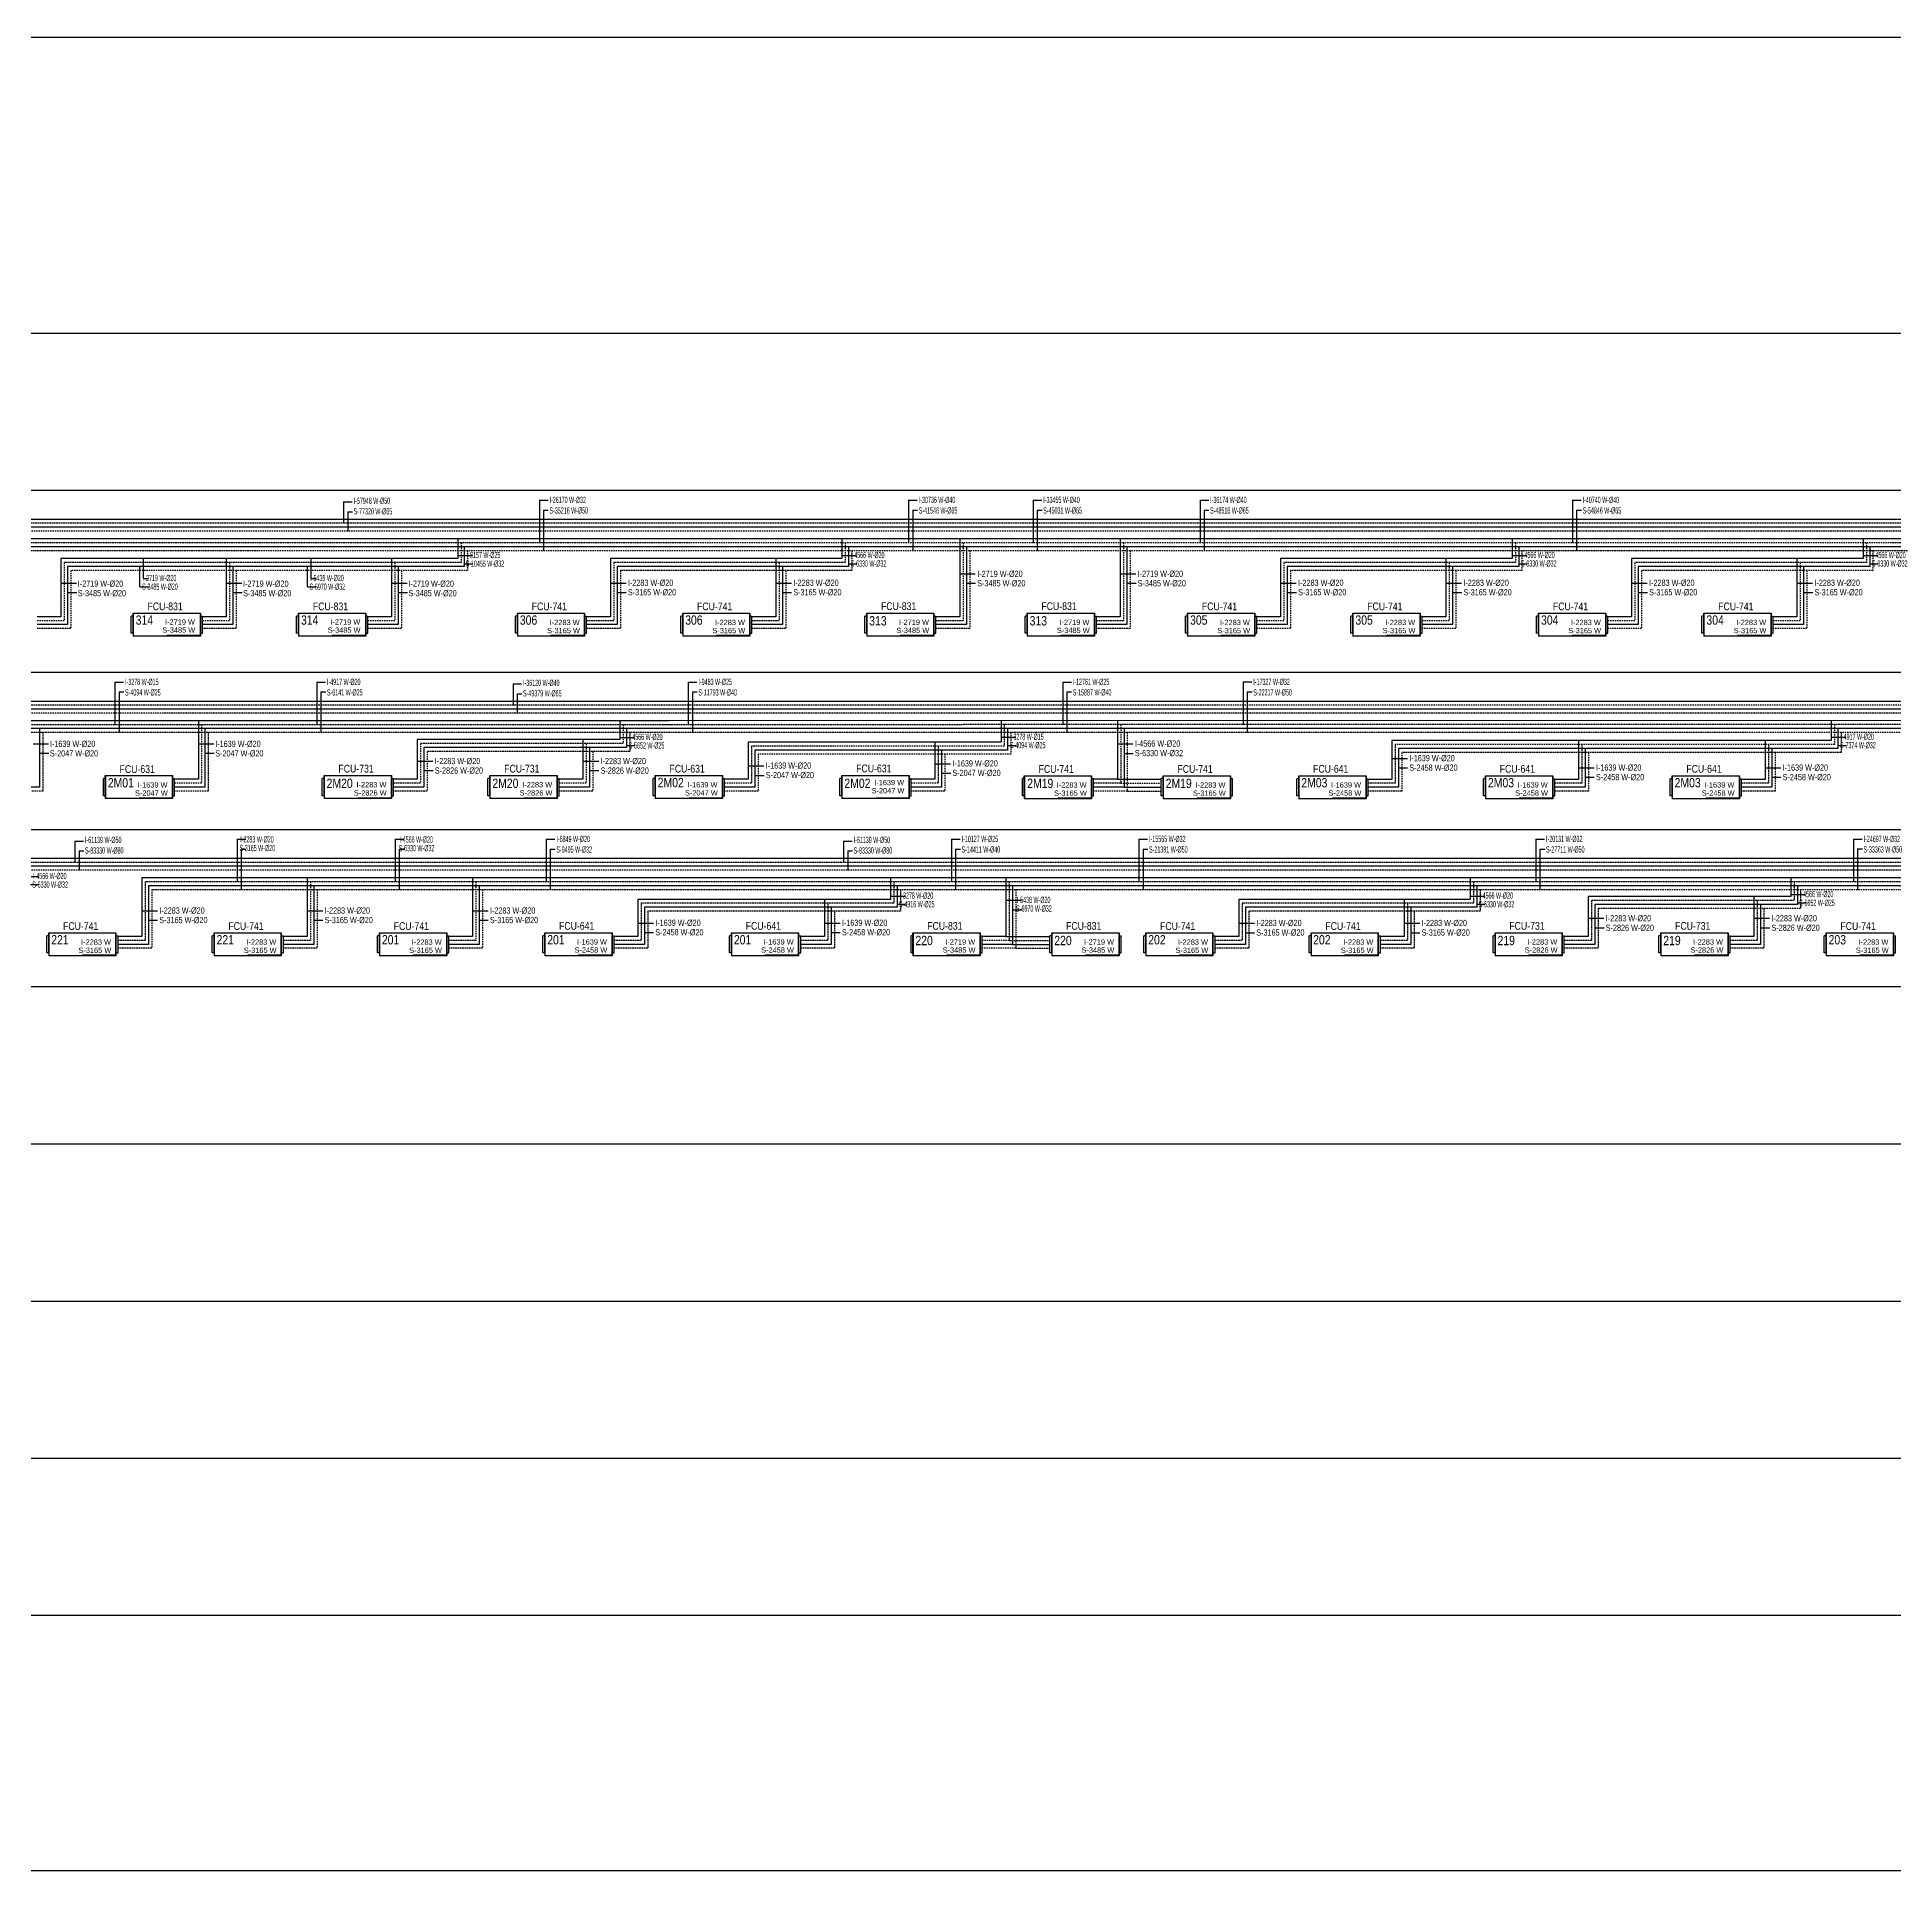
# Model space of a CAD drawing. Header units: centimetres. Extents: x 222914 to 271949, y -38857 to -18857.
# Drawn here: x 246146 to 252118, y -30556 to -24663 of the extents above; entities that cross this region are included whole.
import ezdxf
from ezdxf.enums import TextEntityAlignment as Align

# ---------------------------------------------------------------- set-up
doc = ezdxf.new("R2010")
doc.units = ezdxf.units.CM
doc.header["$LTSCALE"] = 0.2
doc.linetypes.add('DASHED', pattern=[75, 50, -25])
doc.layers.get('0').update_dxf_attribs({"color": 252})
for name, color, linetype, lineweight in [('1-BASLIK', 53, 'Continuous', 25), ('T-ISITMA', 1, 'Continuous', 30), ('T-MAHAL', 120, 'Continuous', 15), ('T-SOGUTMA', 4, 'Continuous', 30), ('T-STEXT', 181, 'Continuous', 15)]:
    doc.layers.add(name, color=color, linetype=linetype, lineweight=lineweight)
for name, color, linetype in [('T-FC', 150, 'Continuous'), ('T-FC-NUMARA', 62, 'Continuous'), ('T-GIDIS-ITEXT-TOPLAMA', 61, 'Continuous'), ('T-ISITMA-TOPLAMA', 61, 'Continuous'), ('T-ITEXT', 32, 'Continuous'), ('T-SOGUTMA-TOPLAMA', 120, 'Continuous'), ('T-TEXT', 85, 'Continuous')]:
    doc.layers.add(name, color=color, linetype=linetype)
doc.styles.add('ARIAL', font='arial.ttf')
doc.styles.add('GKM', font='ARIALN.TTF', dxfattribs={"width": 0.6, "height": 20})
doc.styles.add('LUCIDASANS', font='arial.ttf', dxfattribs={"width": 0.8})

# ---------------------------------------------------------------- blocks, each defined once
blk = doc.blocks.new('FANCOIL-DWD')
at = {"linetype": 'DASHED'}
blk.add_line((-114.3, -71.5), (-114.3, -16.4), dxfattribs=at)
for p, q in [((-108.1, -16.4), (-114.3, -16.4)), ((-114.3, -69.1), (-114.3, -18.8)), ((-108.1, -71.5), (-108.1, -7)), ((-108.1, -7), (108.1, -7)), ((-106.8, -80.9), (-106.8, -7)), ((108.1, -7), (108.1, -80.9)), ((108.1, -14.1), (108.1, -7.7)), ((108.1, -16.4), (114.6, -16.4)), ((108.1, -71), (108.1, -16.9)), ((114.6, -71.5), (114.6, -16.4)), ((-108.1, -71.5), (-114.3, -71.5)), ((-108.1, -71.5), (-108.1, -80.9)), ((108.1, -80.9), (-108.1, -80.9)), ((0.9, -80.9), (0.9, -78.2)), ((0.9, -78.2), (108.1, -78.2)), ((108.1, -78), (108.1, -71.5)), ((108.1, -71.5), (114.6, -71.5))]:
    blk.add_line(p, q)

msp = doc.modelspace()

# ---------------------------------------------------------------- linework, layer by layer
at = {"layer": '1-BASLIK'}
msp.add_lwpolyline([(224519.3, -24662.5), (264878.8, -24662.5), (264878.8, -30556.2), (224519.3, -30556.2)], close=True, dxfattribs=at)
at = {"layer": 'T-GIDIS-ITEXT-TOPLAMA'}
for p, q in [((247498, -26328.6), (247545.5, -26328.6)), ((248733, -26328.6), (248780.5, -26328.6)), ((250887.4, -26328.6), (250934.9, -26328.6)), ((252015.7, -26328.6), (252063.2, -26328.6)), ((246488.5, -26402.6), (246488.5, -26338.1)), ((247026.6, -26402.6), (247026.6, -26338.1)), ((246488.5, -26402.6), (246504.1, -26402.6)), ((247026.6, -26402.6), (247042.2, -26402.6)), ((248019.3, -26913.4), (248066.7, -26913.4)), ((249244.6, -26912.5), (249292.1, -26912.5)), ((251913.5, -26912.5), (251960.9, -26912.5)), ((246103.6, -27360.3), (246151.1, -27360.3)), ((248889.5, -27423.3), (248936.9, -27423.3)), ((249260.6, -27436.8), (249310.6, -27436.8)), ((250752.9, -27423.3), (250800.3, -27423.3)), ((251783.3, -27418.4), (251830.7, -27418.4))]:
    msp.add_line(p, q, dxfattribs=at)
at = {"layer": 'T-ISITMA', "lineweight": -3, "ltscale": 0.5}
for p, q in [((255575.3, -26212.3), (226154, -26212.3)), ((255374.2, -26274.8), (240493.9, -26274.8)), ((247498, -26274.8), (247498, -26338.1)), ((248733, -26274.8), (248733, -26338.1)), ((249112, -26274.8), (249112, -26525.2)), ((249627.7, -26274.8), (249627.7, -26525.2)), ((250887.4, -26274.8), (250887.4, -26338.1)), ((252015.7, -26274.8), (252015.7, -26338.1)), ((247498, -26338.1), (246222.6, -26338.1)), ((246222.6, -26338.1), (246222.6, -26525.2)), ((246754.1, -26338.1), (246754.1, -26525.2)), ((247285.6, -26338.1), (247285.6, -26525.2)), ((248733, -26338.1), (247989.1, -26338.1)), ((247989.1, -26338.1), (247989.1, -26525.2)), ((248520.6, -26338.1), (248520.6, -26525.2)), ((250887.4, -26338.1), (250143.5, -26338.1)), ((250143.5, -26338.1), (250143.5, -26525.2)), ((250675, -26338.1), (250675, -26525.2)), ((252015.7, -26338.1), (251271.8, -26338.1)), ((251271.8, -26338.1), (251271.8, -26525.2)), ((251803.3, -26338.1), (251803.3, -26525.2)), ((246222.6, -26525.2), (246146.2, -26525.2)), ((246754.1, -26525.2), (246677.7, -26525.2)), ((247285.6, -26525.2), (247209.2, -26525.2)), ((247989.1, -26525.2), (247912.6, -26525.2)), ((248520.6, -26525.2), (248444.1, -26525.2)), ((249112, -26525.2), (249035.5, -26525.2)), ((249627.7, -26525.2), (249551.3, -26525.2)), ((250143.5, -26525.2), (250067, -26525.2)), ((250675, -26525.2), (250598.5, -26525.2)), ((251271.8, -26525.2), (251195.3, -26525.2)), ((251803.3, -26525.2), (251726.8, -26525.2)), ((255535.6, -26797.4), (233697.5, -26797.4)), ((248177.8, -26859.6), (245601.4, -26859.6)), ((246664.4, -26859.6), (246664.4, -27047.5)), ((248019.3, -26859.6), (248019.3, -26919.7)), ((255380.1, -26859.1), (248177.8, -26859.6)), ((249244.6, -26859.6), (249244.6, -26928.5)), ((249618.7, -26859.9), (249618.7, -27047.8)), ((251913.5, -26859.9), (251913.5, -26923.1)), ((247367.9, -26919.7), (247367.9, -27047.5)), ((248019.3, -26919.7), (247367.9, -26919.7)), ((247900.7, -26919.7), (247900.7, -27047.5)), ((249244.6, -26928.5), (248432.2, -26928.5)), ((248432.2, -26928.5), (248432.2, -27047.5)), ((249032.2, -26928.5), (249032.2, -27047.5)), ((251913.5, -26923.1), (250501, -26923.1)), ((250501, -26923.1), (250501, -27048.1)), ((251101, -26923.1), (251101, -27048.1)), ((251701, -26923.1), (251701, -27048.1)), ((246664.4, -27047.5), (246588, -27047.5)), ((247367.9, -27047.5), (247291.5, -27047.5)), ((247900.7, -27047.5), (247824.2, -27047.5)), ((248432.2, -27047.5), (248355.7, -27047.5)), ((249032.2, -27047.5), (248955.7, -27047.5)), ((249618.7, -27047.8), (249542.3, -27047.8)), ((249618.7, -27047.8), (249758.9, -27047.8)), ((250501, -27048.1), (250424.6, -27048.1)), ((251101, -27048.1), (251024.6, -27048.1)), ((251701, -27048.1), (251624.6, -27048.1)), ((255575.3, -27302.4), (228973.5, -27302.4)), ((255333.9, -27364.1), (246482.6, -27364.6)), ((246482.6, -27364.6), (246482.6, -27552.8)), ((247014.1, -27364.3), (247014.1, -27552.8)), ((247545.6, -27364.3), (247545.6, -27552.8)), ((248889.5, -27364.4), (248889.5, -27433.7)), ((249260.6, -27364.5), (249260.6, -27552.8)), ((250752.9, -27364.9), (250752.9, -27433.8)), ((251783.3, -27364.9), (251783.3, -27425)), ((248077.1, -27433.7), (248077.1, -27552.8)), ((248889.5, -27433.7), (248077.1, -27433.7)), ((248677.1, -27433.7), (248677.1, -27552.8)), ((250752.9, -27433.8), (250009, -27433.8)), ((250009, -27433.8), (250009, -27552.8)), ((250540.5, -27433.8), (250540.5, -27552.8)), ((251131.9, -27425), (251131.9, -27552.8)), ((251783.3, -27425), (251131.9, -27425)), ((251664.7, -27425), (251664.7, -27552.8)), ((246482.6, -27552.8), (246406.1, -27552.8)), ((247014.1, -27552.8), (246937.6, -27552.8)), ((247545.6, -27552.8), (247469.1, -27552.8)), ((248077.1, -27552.8), (248000.6, -27552.8)), ((248677.1, -27552.8), (248600.6, -27552.8)), ((249260.6, -27552.8), (249184.2, -27552.8)), ((249260.6, -27552.8), (249400.8, -27552.8)), ((250009, -27552.8), (249932.5, -27552.8)), ((250540.5, -27552.8), (250464, -27552.8)), ((251131.9, -27552.8), (251055.4, -27552.8)), ((251664.7, -27552.8), (251588.2, -27552.8))]:
    msp.add_line(p, q, dxfattribs=at)
at = {"layer": 'T-ISITMA', "linetype": 'DASHED', "lineweight": -3, "ltscale": 0.5}
for p, q in [((255587.8, -26224.8), (226164.6, -26224.8)), ((255384.8, -26287.6), (240504.5, -26287.6)), ((247508.7, -26287.6), (247508.7, -26350.8)), ((248743.6, -26287.6), (248743.6, -26350.8)), ((249122.6, -26287.6), (249122.6, -26538)), ((249638.4, -26287.6), (249638.4, -26538)), ((250898, -26287.6), (250898, -26350.8)), ((252026.3, -26287.6), (252026.3, -26350.8)), ((247508.7, -26350.8), (246233.3, -26350.8)), ((246233.3, -26350.8), (246233.3, -26538)), ((246764.7, -26350.8), (246764.7, -26538)), ((247296.2, -26350.8), (247296.2, -26538)), ((248743.6, -26350.8), (247999.7, -26350.8)), ((247999.7, -26350.8), (247999.7, -26538)), ((248531.2, -26350.8), (248531.2, -26538)), ((250898, -26350.8), (250154.1, -26350.8)), ((250154.1, -26350.8), (250154.1, -26538)), ((250685.6, -26350.8), (250685.6, -26538)), ((252026.3, -26350.8), (251282.4, -26350.8)), ((251282.4, -26350.8), (251282.4, -26538)), ((251813.9, -26350.8), (251813.9, -26538)), ((246233.3, -26538), (246146.2, -26538)), ((246764.7, -26538), (246677.7, -26538)), ((247296.2, -26538), (247209.2, -26538)), ((247999.7, -26538), (247912.6, -26538)), ((248531.2, -26538), (248444.1, -26538)), ((249122.6, -26538), (249035.5, -26538)), ((249638.4, -26538), (249551.3, -26538)), ((250154.1, -26538), (250067, -26538)), ((250685.6, -26538), (250598.5, -26538)), ((251282.4, -26538), (251195.3, -26538)), ((251813.9, -26538), (251726.8, -26538)), ((255537.1, -26809.9), (233708.2, -26809.9)), ((248188.4, -26872.3), (245612.1, -26872.3)), ((246675, -26872.3), (246675, -27060.3)), ((248029.9, -26872.3), (248029.9, -26932.5)), ((255390.7, -26871.9), (248155.2, -26872.3)), ((249255.2, -26872.1), (249255.2, -26941.2)), ((249629.3, -26872.6), (249629.3, -27060.5)), ((251924.1, -26872.4), (251924.1, -26935.9)), ((247378.5, -26932.5), (247378.5, -27060.3)), ((248029.9, -26932.5), (247378.5, -26932.5)), ((247911.3, -26932.5), (247911.3, -27060.3)), ((249255.2, -26941.2), (248442.8, -26941.2)), ((248442.8, -26941.2), (248442.8, -27060.3)), ((249042.8, -26941.2), (249042.8, -27060.3)), ((251924.1, -26935.9), (250511.7, -26935.9)), ((250511.7, -26935.9), (250511.7, -27060.8)), ((251111.7, -26935.9), (251111.7, -27060.8)), ((251711.7, -26935.9), (251711.7, -27060.8)), ((246675, -27060.3), (246588, -27060.3)), ((247378.5, -27060.3), (247291.5, -27060.3)), ((247911.3, -27060.3), (247824.2, -27060.3)), ((248442.8, -27060.3), (248355.7, -27060.3)), ((249042.8, -27060.3), (248955.7, -27060.3)), ((249629.3, -27060.5), (249542.3, -27060.5)), ((249629.3, -27060.5), (249758.9, -27060.5)), ((250511.7, -27060.8), (250424.6, -27060.8)), ((251111.7, -27060.8), (251024.6, -27060.8)), ((251711.7, -27060.8), (251624.6, -27060.8)), ((255587.8, -27314.9), (228984.1, -27314.9)), ((255344.6, -27376.9), (246493.2, -27377.4)), ((246493.2, -27377.4), (246493.2, -27565.5)), ((247024.7, -27377.1), (247024.7, -27565.5)), ((247556.2, -27377.1), (247556.2, -27565.5)), ((248900.1, -27377.4), (248900.1, -27446.5)), ((249271.3, -27377.3), (249271.3, -27565.6)), ((250763.5, -27377.4), (250763.5, -27446.5)), ((251793.9, -27377.6), (251793.9, -27437.7)), ((248900.1, -27446.5), (248087.7, -27446.5)), ((248087.7, -27446.5), (248087.7, -27565.5)), ((248687.7, -27446.5), (248687.7, -27565.5)), ((250763.5, -27446.5), (250019.6, -27446.5)), ((250019.6, -27446.5), (250019.6, -27565.6)), ((250551.1, -27446.5), (250551.1, -27565.6)), ((251142.5, -27437.7), (251142.5, -27565.5)), ((251793.9, -27437.7), (251142.5, -27437.7)), ((251675.3, -27437.7), (251675.3, -27565.5)), ((246493.2, -27565.5), (246406.1, -27565.5)), ((247024.7, -27565.5), (246937.6, -27565.5)), ((247556.2, -27565.5), (247469.1, -27565.5)), ((248087.7, -27565.5), (248000.6, -27565.5)), ((248687.7, -27565.5), (248600.6, -27565.5)), ((249271.3, -27565.6), (249184.2, -27565.6)), ((249271.3, -27565.6), (249400.8, -27565.6)), ((250019.6, -27565.6), (249932.5, -27565.6)), ((250551.1, -27565.6), (250464, -27565.6)), ((251142.5, -27565.5), (251055.4, -27565.5)), ((251675.3, -27565.5), (251588.2, -27565.5))]:
    msp.add_line(p, q, dxfattribs=at)
at = {"layer": 'T-ISITMA-TOPLAMA'}
for p, q in [((247760.8, -26150.5), (247760.8, -26287.6)), ((247760.8, -26150.5), (247788.6, -26150.5)), ((248947.7, -26150.5), (248947.7, -26287.6)), ((248947.7, -26150.5), (248975.4, -26150.5)), ((249348, -26150.5), (249348, -26287.6)), ((249348, -26150.5), (249375.7, -26150.5)), ((249884.4, -26150.5), (249884.4, -26287.6)), ((249884.4, -26150.5), (249912.1, -26150.5)), ((251081.6, -26150.5), (251081.6, -26287.6)), ((251081.6, -26150.5), (251109.4, -26150.5)), ((247131.4, -26156.1), (247131.4, -26224.8)), ((247131.4, -26156.1), (247159.2, -26156.1)), ((246396.3, -26735.3), (246396.3, -26872.3)), ((246396.3, -26735.3), (246424, -26735.3)), ((247045.4, -26735.3), (247045.4, -26872.3)), ((247045.4, -26735.3), (247073.1, -26735.3)), ((247675.9, -26741.2), (247675.9, -26809.9)), ((247675.9, -26741.2), (247703.6, -26741.2)), ((248239.4, -26735.3), (248239.4, -26872.3)), ((248239.4, -26735.3), (248267.1, -26735.3)), ((249443, -26735.2), (249443, -26872.3)), ((249443, -26735.2), (249470.8, -26735.2)), ((250023.2, -26735.1), (250023.2, -26872.2)), ((250023.2, -26735.1), (250051, -26735.1)), ((246267.7, -27246.2), (246267.7, -27314.9)), ((246267.7, -27246.2), (246295.4, -27246.2)), ((246788.8, -27240.3), (246788.8, -27377.4)), ((246788.8, -27240.3), (246816.6, -27240.3)), ((247297.4, -27240.2), (247297.4, -27377.3)), ((247297.4, -27240.2), (247325.1, -27240.2)), ((247782.7, -27240.2), (247782.7, -27377.3)), ((247782.7, -27240.2), (247810.5, -27240.2)), ((248738.7, -27246.2), (248738.7, -27314.9)), ((248738.7, -27246.2), (248766.5, -27246.2)), ((249085.5, -27240.1), (249085.5, -27377.2)), ((249085.5, -27240.1), (249113.2, -27240.1)), ((249688.1, -27240.1), (249688.1, -27377.2)), ((249688.1, -27240.1), (249715.8, -27240.1)), ((250964, -27240), (250964, -27377.1)), ((250964, -27240), (250991.8, -27240)), ((251984.9, -27240), (251984.9, -27377.1)), ((251984.9, -27240), (252012.6, -27240))]:
    msp.add_line(p, q, dxfattribs=at)
at = {"layer": 'T-ISITMA-TOPLAMA', "color": 62}
for p, q in [((249112, -26387.3), (249162, -26387.3)), ((249627.7, -26387.3), (249677.8, -26387.3)), ((246222.6, -26417), (246272.6, -26417)), ((246243.9, -26447.5), (246273.5, -26447.5)), ((246754.1, -26417), (246804.1, -26417)), ((246775.4, -26447.5), (246804.9, -26447.5)), ((247285.6, -26417), (247335.6, -26417)), ((247306.9, -26447.5), (247336.4, -26447.5)), ((249133.2, -26417.8), (249162.8, -26417.8)), ((249649, -26417.8), (249678.6, -26417.8))]:
    msp.add_line(p, q, dxfattribs=at)
at = {"layer": 'T-ISITMA-TOPLAMA', "color": 163}
for p, q in [((247989.1, -26417), (248039.1, -26417)), ((248520.6, -26417), (248570.6, -26417)), ((250143.5, -26417), (250193.5, -26417)), ((250675, -26417), (250725, -26417)), ((251271.8, -26417), (251321.8, -26417)), ((251803.3, -26417), (251853.3, -26417)), ((249618.7, -26933.8), (249668.7, -26933.8)), ((249640, -26964.4), (249669.5, -26964.4)), ((246482.6, -27470.5), (246532.6, -27470.5)), ((247014.1, -27470.5), (247064.1, -27470.5)), ((247545.6, -27470.5), (247595.6, -27470.5)), ((250009, -27510.5), (250059, -27510.5)), ((250540.5, -27510.5), (250590.5, -27510.5))]:
    msp.add_line(p, q, dxfattribs=at)
at = {"layer": 'T-ISITMA-TOPLAMA', "color": 30}
for p, q in [((247368.5, -26989.3), (247418.5, -26989.3)), ((247901.2, -26989.3), (247951.3, -26989.3)), ((247389.7, -27019.8), (247419.3, -27019.8)), ((247922.5, -27019.8), (247952.1, -27019.8)), ((251132.4, -27494.5), (251182.4, -27494.5)), ((251153.7, -27525.1), (251183.3, -27525.1)), ((251665.2, -27494.5), (251715.2, -27494.5)), ((251686.5, -27525.1), (251716.1, -27525.1))]:
    msp.add_line(p, q, dxfattribs=at)
at = {"layer": 'T-ISITMA-TOPLAMA', "color": 1}
for p, q in [((250501, -26980.6), (250551, -26980.6)), ((250522.3, -27010.6), (250551, -27010.6)), ((251101, -27011.1), (251151, -27011.1)), ((251122.3, -27041.1), (251151, -27041.1)), ((251701, -27011.1), (251751, -27011.1)), ((251722.3, -27041.1), (251751, -27041.1)), ((248077.1, -27509.8), (248127.1, -27509.8)), ((248677.1, -27509.8), (248727.1, -27509.8))]:
    msp.add_line(p, q, dxfattribs=at)
at = {"layer": 'T-ISITMA-TOPLAMA', "color": 2}
for p, q in [((248432.2, -27004.6), (248482.2, -27004.6)), ((249032.2, -26997.6), (249082.2, -26997.6))]:
    msp.add_line(p, q, dxfattribs=at)
at = {"layer": 'T-SOGUTMA', "lineweight": -3, "ltscale": 0.5}
for p, q in [((255600.3, -26237.3), (226175.2, -26237.3)), ((255395.5, -26300.3), (240515.1, -26300.3)), ((247519.3, -26300.3), (247519.3, -26363.6)), ((248754.3, -26300.3), (248754.3, -26363.6)), ((249133.2, -26300.3), (249133.2, -26550.7)), ((249649, -26300.3), (249649, -26550.7)), ((250908.7, -26300.3), (250908.7, -26363.6)), ((252037, -26300.3), (252037, -26363.6)), ((247519.3, -26363.6), (246243.9, -26363.6)), ((246243.9, -26363.6), (246243.9, -26550.7)), ((246775.4, -26363.6), (246775.4, -26550.7)), ((247306.9, -26363.6), (247306.9, -26550.7)), ((248754.3, -26363.6), (248010.3, -26363.6)), ((248010.3, -26363.6), (248010.3, -26550.7)), ((248541.8, -26363.6), (248541.8, -26550.7)), ((250908.7, -26363.6), (250164.7, -26363.6)), ((250164.7, -26363.6), (250164.7, -26550.7)), ((250696.2, -26363.6), (250696.2, -26550.7)), ((252037, -26363.6), (251293, -26363.6)), ((251293, -26363.6), (251293, -26550.7)), ((251824.5, -26363.6), (251824.5, -26550.7)), ((246243.9, -26550.7), (246146.2, -26550.7)), ((246775.4, -26550.7), (246677.7, -26550.7)), ((247306.9, -26550.7), (247209.2, -26550.7)), ((248010.3, -26550.7), (247912.6, -26550.7)), ((248541.8, -26550.7), (248444.1, -26550.7)), ((249133.2, -26550.7), (249035.5, -26550.7)), ((249649, -26550.7), (249551.3, -26550.7)), ((250164.7, -26550.7), (250067, -26550.7)), ((250696.2, -26550.7), (250598.5, -26550.7)), ((251293, -26550.7), (251195.3, -26550.7)), ((251824.5, -26550.7), (251726.8, -26550.7)), ((255546, -26822.4), (233718.8, -26822.4)), ((248199, -26885.1), (245622.7, -26885.1)), ((246154.2, -26885.1), (246154.2, -27073)), ((246685.7, -26885.1), (246685.7, -27073)), ((248040.5, -26885.1), (248040.5, -26945.2)), ((255401.3, -26884.6), (248165.8, -26885.1)), ((249265.9, -26884.6), (249265.9, -26954)), ((249640, -26885.4), (249640, -27073.3)), ((251934.7, -26884.9), (251934.7, -26948.6)), ((247389.2, -26945.2), (247389.2, -27073)), ((248040.5, -26945.2), (247389.2, -26945.2)), ((247921.9, -26945.2), (247921.9, -27073)), ((249265.9, -26954), (248453.4, -26954)), ((248453.4, -26954), (248453.4, -27073)), ((249053.4, -26954), (249053.4, -27073)), ((251934.7, -26948.6), (250522.3, -26948.6)), ((250522.3, -26948.6), (250522.3, -27073.6)), ((251122.3, -26948.6), (251122.3, -27073.6)), ((251722.3, -26948.6), (251722.3, -27073.6)), ((246154.2, -27073), (246056.5, -27073)), ((246685.7, -27073), (246588, -27073)), ((247389.2, -27073), (247291.5, -27073)), ((247921.9, -27073), (247824.2, -27073)), ((248453.4, -27073), (248355.7, -27073)), ((249053.4, -27073), (248955.7, -27073)), ((249640, -27073.3), (249542.3, -27073.3)), ((249640, -27073.3), (249758.9, -27073.3)), ((250522.3, -27073.6), (250424.6, -27073.6)), ((251122.3, -27073.6), (251024.6, -27073.6)), ((251722.3, -27073.6), (251624.6, -27073.6)), ((255600.3, -27327.4), (228994.7, -27327.4)), ((255355.2, -27389.6), (246503.8, -27390.1)), ((246503.8, -27390.1), (246503.8, -27578.3)), ((247035.3, -27389.8), (247035.3, -27578.3)), ((247566.8, -27389.8), (247566.8, -27578.3)), ((248910.7, -27389.9), (248910.7, -27459.2)), ((249281.9, -27390), (249281.9, -27578.3)), ((250774.1, -27389.9), (250774.1, -27459.3)), ((251804.5, -27390.4), (251804.5, -27450.5)), ((248910.7, -27459.2), (248098.3, -27459.2)), ((248098.3, -27459.2), (248098.3, -27578.3)), ((248698.3, -27459.2), (248698.3, -27578.3)), ((250774.1, -27459.3), (250030.2, -27459.3)), ((250030.2, -27459.3), (250030.2, -27578.3)), ((250561.7, -27459.3), (250561.7, -27578.3)), ((251153.1, -27450.5), (251153.1, -27578.3)), ((251804.5, -27450.5), (251153.1, -27450.5)), ((251685.9, -27450.5), (251685.9, -27578.3)), ((246503.8, -27578.3), (246406.1, -27578.3)), ((247035.3, -27578.3), (246937.6, -27578.3)), ((247566.8, -27578.3), (247469.1, -27578.3)), ((248098.3, -27578.3), (248000.6, -27578.3)), ((248698.3, -27578.3), (248600.6, -27578.3)), ((249281.9, -27578.3), (249184.2, -27578.3)), ((249281.9, -27578.3), (249400.8, -27578.3)), ((250030.2, -27578.3), (249932.5, -27578.3)), ((250561.7, -27578.3), (250464, -27578.3)), ((251153.1, -27578.3), (251055.4, -27578.3)), ((251685.9, -27578.3), (251588.2, -27578.3))]:
    msp.add_line(p, q, dxfattribs=at)
at = {"layer": 'T-SOGUTMA', "linetype": 'DASHED', "lineweight": -3, "ltscale": 0.5}
for p, q in [((255612.8, -26249.8), (226185.9, -26249.8)), ((255406.1, -26313.1), (240525.8, -26313.1)), ((247529.9, -26313.1), (247529.9, -26376.3)), ((248764.9, -26313.1), (248764.9, -26376.3)), ((249143.9, -26313.1), (249143.9, -26563.5)), ((249659.6, -26313.1), (249659.6, -26563.5)), ((250919.3, -26313.1), (250919.3, -26376.3)), ((252047.6, -26313.1), (252047.6, -26376.3)), ((247529.9, -26376.3), (246254.5, -26376.3)), ((246254.5, -26376.3), (246254.5, -26563.5)), ((246786, -26376.3), (246786, -26563.5)), ((247317.5, -26376.3), (247317.5, -26563.5)), ((248764.9, -26376.3), (248021, -26376.3)), ((248021, -26376.3), (248021, -26563.5)), ((248552.5, -26376.3), (248552.5, -26563.5)), ((250919.3, -26376.3), (250175.4, -26376.3)), ((250175.4, -26376.3), (250175.4, -26563.5)), ((250706.9, -26376.3), (250706.9, -26563.5)), ((252047.6, -26376.3), (251303.7, -26376.3)), ((251303.7, -26376.3), (251303.7, -26563.5)), ((251835.2, -26376.3), (251835.2, -26563.5)), ((246254.5, -26563.5), (246146.2, -26563.5)), ((246786, -26563.5), (246677.7, -26563.5)), ((247317.5, -26563.5), (247209.2, -26563.5)), ((248021, -26563.5), (247912.6, -26563.5)), ((248552.5, -26563.5), (248444.1, -26563.5)), ((249143.9, -26563.5), (249035.5, -26563.5)), ((249659.6, -26563.5), (249551.3, -26563.5)), ((250175.4, -26563.5), (250067, -26563.5)), ((250706.9, -26563.5), (250598.5, -26563.5)), ((251303.7, -26563.5), (251195.3, -26563.5)), ((251835.2, -26563.5), (251726.8, -26563.5)), ((255545, -26834.9), (233729.4, -26834.9)), ((248209.7, -26897.8), (245633.3, -26897.8)), ((246164.8, -26897.8), (246164.8, -27085.8)), ((246696.3, -26897.8), (246696.3, -27085.8)), ((248051.2, -26897.8), (248051.2, -26958)), ((255411.9, -26897.4), (248209.7, -26897.8)), ((249276.5, -26897), (249276.5, -26966.7)), ((249650.6, -26898.1), (249650.6, -27086)), ((251945.3, -26897.4), (251945.3, -26961.4)), ((247399.8, -26958), (247399.8, -27085.8)), ((248051.2, -26958), (247399.8, -26958)), ((247932.6, -26958), (247932.6, -27085.8)), ((249276.5, -26966.7), (248464.1, -26966.7)), ((248464.1, -26966.7), (248464.1, -27085.8)), ((249064.1, -26966.7), (249064.1, -27085.8)), ((251945.3, -26961.4), (250532.9, -26961.4)), ((250532.9, -26961.4), (250532.9, -27086.3)), ((251132.9, -26961.4), (251132.9, -27086.3)), ((251732.9, -26961.4), (251732.9, -27086.3)), ((246164.8, -27085.8), (246056.5, -27085.8)), ((246696.3, -27085.8), (246588, -27085.8)), ((247399.8, -27085.8), (247291.5, -27085.8)), ((247932.6, -27085.8), (247824.2, -27085.8)), ((248464.1, -27085.8), (248355.7, -27085.8)), ((249064.1, -27085.8), (248955.7, -27085.8)), ((249650.6, -27086), (249542.3, -27086)), ((249650.6, -27086), (249758.9, -27086)), ((250532.9, -27086.3), (250424.6, -27086.3)), ((251132.9, -27086.3), (251024.6, -27086.3)), ((251732.9, -27086.3), (251624.6, -27086.3)), ((255612.8, -27339.9), (229005.4, -27339.9)), ((255365.8, -27402.4), (246514.5, -27402.9)), ((246514.5, -27402.9), (246514.5, -27591)), ((247046, -27402.6), (247046, -27591)), ((247577.4, -27402.6), (247577.5, -27591)), ((248921.4, -27402.3), (248921.4, -27472)), ((249292.5, -27402.8), (249292.5, -27591.1)), ((250784.8, -27402.3), (250784.8, -27472)), ((251815.1, -27403.1), (251815.1, -27463.2)), ((251163.8, -27463.2), (251163.8, -27591)), ((251815.1, -27463.2), (251163.8, -27463.2)), ((251696.5, -27463.2), (251696.5, -27591)), ((248921.4, -27472), (248108.9, -27472)), ((248108.9, -27472), (248108.9, -27591)), ((248708.9, -27472), (248708.9, -27591)), ((250784.8, -27472), (250040.9, -27472)), ((250040.9, -27472), (250040.9, -27591.1)), ((250572.3, -27472), (250572.3, -27591.1)), ((246514.5, -27591), (246406.1, -27591)), ((247046, -27591), (246937.6, -27591)), ((247577.5, -27591), (247469.1, -27591)), ((248108.9, -27591), (248000.6, -27591)), ((248708.9, -27591), (248600.6, -27591)), ((249292.5, -27591.1), (249184.2, -27591.1)), ((249292.5, -27591.1), (249400.8, -27591.1)), ((250040.9, -27591.1), (249932.5, -27591.1)), ((250572.3, -27591.1), (250464, -27591.1)), ((251163.8, -27591), (251055.4, -27591)), ((251696.5, -27591), (251588.2, -27591))]:
    msp.add_line(p, q, dxfattribs=at)
at = {"layer": 'T-SOGUTMA-TOPLAMA'}
for p, q in [((247144.5, -26187.9), (247160, -26187.9)), ((247144.5, -26187.9), (247144.5, -26249.8)), ((247773.9, -26182.3), (247789.4, -26182.3)), ((247773.9, -26182.3), (247773.9, -26313.1)), ((248960.7, -26182.3), (248976.2, -26182.3)), ((248960.7, -26182.3), (248960.7, -26313.1)), ((249361.1, -26182.3), (249376.6, -26182.3)), ((249361.1, -26182.3), (249361.1, -26313.1)), ((249897.4, -26182.3), (249913, -26182.3)), ((249897.4, -26182.3), (249897.4, -26313.1)), ((251094.7, -26182.3), (251110.2, -26182.3)), ((251094.7, -26182.3), (251094.7, -26313.1)), ((246476.7, -26428.9), (246476.7, -26363.6)), ((247014.8, -26428.9), (247014.8, -26363.6)), ((247519.3, -26354.8), (247546.3, -26354.8)), ((248754.3, -26354.8), (248781.3, -26354.8)), ((250908.7, -26354.8), (250935.7, -26354.8)), ((252037, -26354.8), (252064, -26354.8)), ((246476.7, -26428.9), (246504.9, -26428.9)), ((247014.8, -26428.9), (247043, -26428.9)), ((246409.3, -26767.1), (246424.8, -26767.1)), ((246409.3, -26767.1), (246409.3, -26897.8)), ((247058.4, -26767.1), (247073.9, -26767.1)), ((247058.4, -26767.1), (247058.4, -26897.8)), ((247688.9, -26773), (247704.4, -26773)), ((247688.9, -26773), (247688.9, -26834.9)), ((248252.4, -26767.1), (248268, -26767.1)), ((248252.4, -26767.1), (248252.4, -26897.8)), ((249456.1, -26767), (249471.6, -26767)), ((249456.1, -26767), (249456.1, -26897.8)), ((250036.3, -26767), (250051.8, -26767)), ((250036.3, -26767), (250036.3, -26897.7)), ((248040.5, -26939.6), (248067.6, -26939.6)), ((249265.9, -26938.8), (249292.9, -26938.8)), ((251934.7, -26938.8), (251961.7, -26938.8)), ((246280.8, -27278), (246296.3, -27278)), ((246280.8, -27278), (246280.8, -27339.9)), ((246801.9, -27272.1), (246817.4, -27272.1)), ((246801.9, -27272.1), (246801.9, -27402.9)), ((247310.4, -27272.1), (247325.9, -27272.1)), ((247310.4, -27272.1), (247310.4, -27402.8)), ((247795.8, -27272), (247811.3, -27272)), ((247795.8, -27272), (247795.8, -27402.8)), ((248751.8, -27278), (248767.3, -27278)), ((248751.8, -27278), (248751.8, -27339.9)), ((249098.5, -27272), (249114, -27272)), ((249098.5, -27272), (249098.5, -27402.7)), ((249701.2, -27271.9), (249716.7, -27271.9)), ((249701.2, -27271.9), (249701.2, -27402.7)), ((250977.1, -27271.9), (250992.6, -27271.9)), ((250977.1, -27271.9), (250977.1, -27402.6)), ((251997.9, -27271.8), (252013.4, -27271.8)), ((251997.9, -27271.8), (251997.9, -27402.6)), ((246124.9, -27386.5), (246151.9, -27386.5)), ((248910.7, -27449.5), (248937.8, -27449.5)), ((249281.9, -27467.4), (249311.5, -27467.4)), ((250774.1, -27449.5), (250801.2, -27449.5)), ((251804.5, -27444.6), (251831.5, -27444.6))]:
    msp.add_line(p, q, dxfattribs=at)
at = {"layer": 'T-SOGUTMA-TOPLAMA', "color": 163}
for p, q in [((248010.3, -26447.5), (248039.9, -26447.5)), ((248541.8, -26447.5), (248571.4, -26447.5)), ((250164.7, -26447.5), (250194.3, -26447.5)), ((250696.2, -26447.5), (250725.8, -26447.5)), ((251293, -26447.5), (251322.6, -26447.5)), ((251824.5, -26447.5), (251854.1, -26447.5)), ((246503.8, -27501.1), (246533.4, -27501.1)), ((247035.3, -27501.1), (247064.9, -27501.1)), ((247566.8, -27501.1), (247596.4, -27501.1)), ((250030.2, -27541.1), (250059.8, -27541.1)), ((250561.7, -27541.1), (250591.3, -27541.1))]:
    msp.add_line(p, q, dxfattribs=at)
at = {"layer": 'T-SOGUTMA-TOPLAMA', "color": 2}
for p, q in [((246132.9, -26933.7), (246182.9, -26933.7)), ((246154.2, -26964.2), (246183.8, -26964.2)), ((246664.4, -26933.7), (246714.4, -26933.7)), ((246685.7, -26964.2), (246715.2, -26964.2)), ((248453.4, -27035.1), (248483, -27035.1)), ((249053.4, -27028.1), (249083, -27028.1))]:
    msp.add_line(p, q, dxfattribs=at)
at = {"layer": 'T-SOGUTMA-TOPLAMA', "color": 1}
for p, q in [((248098.3, -27540.4), (248127.9, -27540.4)), ((248698.3, -27540.4), (248727.9, -27540.4))]:
    msp.add_line(p, q, dxfattribs=at)
at = {"layer": 'T-TEXT', "color": 7}
for p, q in [((263936, -25614.8), (225015.5, -25614.8)), ((263936, -26119.8), (225015.5, -26119.8)), ((263936, -26704.9), (225015.5, -26704.9)), ((263936, -27209.9), (225015.5, -27209.9)), ((263936, -27714.9), (225015.5, -27714.9)), ((225015.5, -28219.9), (263936, -28219.9)), ((225015.5, -28724.9), (263936, -28724.9)), ((225015.5, -29229.9), (263936, -29229.9)), ((225015.5, -29734.9), (263936, -29734.9))]:
    msp.add_line(p, q, dxfattribs=at)

# ---------------------------------------------------------------- block references
at = {"layer": 'T-FC'}
for p in [(246563, -26506.8), (247094.5, -26506.8), (247798, -26506.8), (248329.5, -26506.8), (248920.9, -26506.8), (249436.7, -26506.8), (249952.4, -26506.8), (250483.9, -26506.8), (251080.7, -26506.8), (251612.2, -26506.8), (246473.3, -27029.1), (247176.8, -27029.1), (247709.6, -27029.1), (248241.1, -27029.1), (248841.1, -27029.1), (249427.6, -27029.3), (249874, -27029.3), (250310, -27029.6), (250910, -27029.6), (251510, -27029.6), (246291.5, -27534.3), (246823, -27534.3), (247354.5, -27534.3), (247886, -27534.3), (248486, -27534.3), (249069.6, -27534.3), (249515.9, -27534.3), (249817.9, -27534.3), (250349.4, -27534.3), (250940.8, -27534.3), (251473.6, -27534.3), (252005.1, -27534.3)]:
    msp.add_blockref('FANCOIL-DWD', p, dxfattribs=at)

# ---------------------------------------------------------------- texts
at = {"layer": 'T-FC-NUMARA', "color": 62, "style": 'ARIAL', "width": 0.8}
for p in [(246500.9, -26504.6), (247032.4, -26504.6), (248858.8, -26503.9), (249374.5, -26503.9), (249007.4, -27531.5), (249453.8, -27531.5)]:
    msp.add_text('FCU-831', height=25, dxfattribs=at).set_placement(p)
at = {"layer": 'T-FC-NUMARA', "color": 163, "style": 'ARIAL', "width": 0.8}
for p in [(247735.9, -26504.6), (248267.4, -26504.6), (249890.3, -26504.6), (250421.8, -26504.6), (251018.6, -26504.6), (251550.1, -26504.6), (249365.5, -27027.1), (249811.9, -27027.1), (246229.4, -27532.1), (246760.9, -27532.1), (247292.4, -27532.1), (249755.8, -27532.1), (250287.3, -27532.1), (251943, -27532.1)]:
    msp.add_text('FCU-741', height=25, dxfattribs=at).set_placement(p)
at = {"layer": 'T-FC-NUMARA', "color": 2, "style": 'ARIAL', "width": 0.8}
for p in [(246411.2, -27027.5), (248179, -27026.2), (248779, -27025.5)]:
    msp.add_text('FCU-631', height=25, dxfattribs=at).set_placement(p)
at = {"layer": 'T-FC-NUMARA', "color": 30, "style": 'ARIAL', "width": 0.8}
for p in [(247114.7, -27026.2), (247647.5, -27026.2), (250878.7, -27531.4), (251411.5, -27531.4)]:
    msp.add_text('FCU-731', height=25, dxfattribs=at).set_placement(p)
at = {"layer": 'T-FC-NUMARA', "color": 1, "style": 'ARIAL', "width": 0.8}
for p in [(250247.8, -27026.7), (250847.8, -27026.7), (251447.8, -27026.7), (247823.9, -27531.4), (248423.9, -27531.4)]:
    msp.add_text('FCU-641', height=25, dxfattribs=at).set_placement(p)
at = {"layer": 'T-GIDIS-ITEXT-TOPLAMA', "style": 'GKM', "width": 0.6}
for s, p in [('I-8157 W-%%C25', (247635.1, -26326.9)), ('I-4566 W-%%C20', (248870.1, -26326.9)), ('I-4566 W-%%C20', (251024.5, -26326.9)), ('I-4566 W-%%C20', (252152.8, -26326.9)), ('I-2719 W-%%C20', (246593.7, -26400.9)), ('I-5438 W-%%C20', (247131.8, -26400.9)), ('I-4566 W-%%C20', (248156.4, -26911.6)), ('I-3278 W-%%C15', (249381.7, -26910.8)), ('I-4917 W-%%C20', (252050.5, -26910.8)), ('I-2283 W-%%C20', (246906.6, -27240.9)), ('I-4566 W-%%C20', (247418.6, -27241.2)), ('I-4566 W-%%C20', (246240.7, -27358.6)), ('I-4566 W-%%C20', (251920.3, -27416.7)), ('I-3278 W-%%C20', (249026.6, -27421.5)), ('I-5438 W-%%C20', (249403.4, -27435.3)), ('I-4566 W-%%C20', (250890, -27421.5))]:
    msp.add_text(s, height=20, dxfattribs=at).set_placement(p, align=Align.MIDDLE_RIGHT)
at = {"layer": 'T-ISITMA-TOPLAMA', "style": 'GKM', "width": 0.6}
for s, p in [('I-57948 W-%%C50', (247163.6, -26162.6)), ('I-26170 W-%%C32', (247793.2, -26159.9)), ('I-30736 W-%%C40', (248980.1, -26159.9)), ('I-33455 W-%%C40', (249380.4, -26159.9)), ('I-36174 W-%%C40', (249916.8, -26159.9)), ('I-40740 W-%%C40', (251114.1, -26159.9)), ('I-3278 W-%%C15', (246428.7, -26744.7)), ('I-4917 W-%%C20', (247077.8, -26744.7)), ('I-36120 W-%%C40', (247708, -26747.7)), ('I-9483 W-%%C25', (248271.8, -26744.6)), ('I-12761 W-%%C25', (249475.4, -26744.6)), ('I-17327 W-%%C32', (250055.6, -26744.5)), ('I-6849 W-%%C20', (247815.2, -27249.6)), ('I-10127 W-%%C25', (249117.9, -27249.5)), ('I-15565 W-%%C32', (249720.5, -27249.5)), ('I-20131 W-%%C32', (250996.4, -27249.4)), ('I-24697 W-%%C32', (252017.3, -27249.4)), ('I-61139 W-%%C50', (246299.8, -27252.7)), ('I-61139 W-%%C50', (248770.8, -27252.7))]:
    msp.add_text(s, height=20, dxfattribs=at).set_placement(p)
at = {"layer": 'T-ISITMA-TOPLAMA', "color": 62, "style": 'ARIAL', "width": 0.8}
for p in [(249168.1, -26397.2), (249683.8, -26397.2), (246276.8, -26429), (246808.3, -26429), (247339.8, -26429)]:
    msp.add_text('I-2719 W-%%C20', height=20, dxfattribs=at).set_placement(p)
at = {"layer": 'T-ISITMA-TOPLAMA', "color": 163, "style": 'ARIAL', "width": 0.8}
for s, p in [('I-2283 W-%%C20', (248045.2, -26426.1)), ('I-2283 W-%%C20', (248576.7, -26426.1)), ('I-2283 W-%%C20', (250199.6, -26426.1)), ('I-2283 W-%%C20', (250731.1, -26426.1)), ('I-2283 W-%%C20', (251327.9, -26426.1)), ('I-2283 W-%%C20', (251859.4, -26426.1)), ('I-4566 W-%%C20', (249674.8, -26942.9)), ('S-6330 W-%%C32', (249674.8, -26973.5)), ('I-2283 W-%%C20', (246538.7, -27479.6)), ('I-2283 W-%%C20', (247070.2, -27479.6)), ('I-2283 W-%%C20', (247601.6, -27479.6)), ('I-2283 W-%%C20', (250065, -27519.6)), ('I-2283 W-%%C20', (250596.5, -27519.6))]:
    msp.add_text(s, height=20, dxfattribs=at).set_placement(p)
at = {"layer": 'T-ISITMA-TOPLAMA', "color": 2, "style": 'ARIAL', "width": 0.8}
for p in [(246187.1, -26943.9), (246718.6, -26943.9), (249088.3, -27006.7), (248488.3, -27013.7)]:
    msp.add_text('I-1639 W-%%C20', height=20, dxfattribs=at).set_placement(p)
at = {"layer": 'T-ISITMA-TOPLAMA', "color": 30, "style": 'ARIAL', "width": 0.8}
for p in [(247424.5, -26999.1), (247957.3, -26999.1), (251188.5, -27504.4), (251721.3, -27504.4)]:
    msp.add_text('I-2283 W-%%C20', height=20, dxfattribs=at).set_placement(p)
at = {"layer": 'T-ISITMA-TOPLAMA', "color": 1, "style": 'ARIAL', "width": 0.8}
for p in [(250557.1, -26989.7), (251157.1, -27020.2), (251757.1, -27020.2), (248133.1, -27518.9), (248733.1, -27518.9)]:
    msp.add_text('I-1639 W-%%C20', height=20, dxfattribs=at).set_placement(p)
at = {"layer": 'T-ITEXT', "color": 62, "style": 'ARIAL', "width": 0.8}
for p in [(246653.4, -26550.7), (247184.9, -26550.7), (249013, -26551.5), (249528.7, -26551.5), (249161.6, -27579), (249607.9, -27579)]:
    msp.add_text('I-2719 W', height=17, dxfattribs=at).set_placement(p, align=Align.RIGHT)
at = {"layer": 'T-ITEXT', "color": 163, "style": 'ARIAL', "width": 0.8}
for p in [(247890.1, -26552.2), (248421.6, -26552.2), (250044.5, -26552.2), (250575.9, -26552.2), (251172.8, -26552.2), (251704.2, -26552.2), (249519.7, -27074.7), (249966, -27074.7), (246383.6, -27579.7), (246915, -27579.7), (247446.5, -27579.7), (249909.9, -27579.7), (250441.4, -27579.7), (252097.1, -27579.7)]:
    msp.add_text('I-2283 W', height=17, dxfattribs=at).set_placement(p, align=Align.RIGHT)
at = {"layer": 'T-ITEXT', "color": 2, "style": 'ARIAL', "width": 0.8}
for p in [(248933.1, -27066.8), (246565.4, -27074.4), (248333.1, -27073.8)]:
    msp.add_text('I-1639 W', height=17, dxfattribs=at).set_placement(p, align=Align.RIGHT)
at = {"layer": 'T-ITEXT', "color": 30, "style": 'ARIAL', "width": 0.8}
for p in [(247268.9, -27073.8), (247801.7, -27073.8), (251032.8, -27579), (251565.6, -27579)]:
    msp.add_text('I-2283 W', height=17, dxfattribs=at).set_placement(p, align=Align.RIGHT)
at = {"layer": 'T-ITEXT', "color": 1, "style": 'ARIAL', "width": 0.8}
for p in [(250402, -27074.3), (251002, -27074.3), (251602, -27074.3), (247978, -27579), (248578, -27579)]:
    msp.add_text('I-1639 W', height=17, dxfattribs=at).set_placement(p, align=Align.RIGHT)
at = {"layer": 'T-MAHAL', "style": 'LUCIDASANS', "width": 0.8}
for s, p in [('314', (246463, -26551)), ('314', (246994.4, -26551)), ('306', (247697.9, -26551)), ('306', (248229.4, -26551)), ('313', (248820.8, -26553.4)), ('313', (249336.6, -26553.4)), ('305', (249852.3, -26551)), ('305', (250383.8, -26551)), ('304', (250980.6, -26551)), ('304', (251512.1, -26551)), ('2M01', (246373.3, -27074)), ('2M20', (247076.7, -27075.7)), ('2M20', (247609.5, -27075.7)), ('2M02', (248141, -27073.3)), ('2M02', (248741, -27075.7)), ('2M19', (249328.8, -27076)), ('2M19', (249773.9, -27076)), ('2M03', (250209.9, -27073.8)), ('2M03', (250809.9, -27073.8)), ('2M03', (251409.9, -27073.8)), ('221', (246191.4, -27578.6)), ('221', (246722.9, -27578.6)), ('201', (247254.4, -27578.6)), ('201', (247785.9, -27578.6)), ('201', (248385.9, -27578.6)), ('220', (248969.5, -27581)), ('220', (249415.8, -27581)), ('202', (249717.8, -27578.6)), ('202', (250248, -27578.6)), ('219', (250840.7, -27581)), ('219', (251373.5, -27581)), ('203', (251905, -27578.6))]:
    msp.add_text(s, height=30, dxfattribs=at).set_placement(p)
at = {"layer": 'T-SOGUTMA-TOPLAMA', "style": 'GKM', "width": 0.6}
for s, p in [('S-77320 W-%%C65', (247163.6, -26196.5)), ('S-35216 W-%%C50', (247793.2, -26193.7)), ('S-41546 W-%%C65', (248980.1, -26193.7)), ('S-45031 W-%%C65', (249380.4, -26193.7)), ('S-48516 W-%%C65', (249916.8, -26193.7)), ('S-54846 W-%%C65', (251114.1, -26193.7)), ('S-4094 W-%%C25', (246428.7, -26778.5)), ('S-6141 W-%%C25', (247077.8, -26778.5)), ('S-49379 W-%%C65', (247708, -26781.5)), ('S-11793 W-%%C40', (248271.8, -26778.5)), ('S-15887 W-%%C40', (249475.4, -26778.4)), ('S-22217 W-%%C50', (250055.6, -26778.4)), ('S-83330 W-%%C80', (246299.8, -27286.5)), ('S-9495 W-%%C32', (247815.2, -27283.5)), ('S-83330 W-%%C80', (248770.8, -27286.5)), ('S-14411 W-%%C40', (249117.9, -27283.4)), ('S-21381 W-%%C50', (249720.5, -27283.4)), ('S-27711 W-%%C50', (250996.4, -27283.3)), ('S-33363 W-%%C50', (252017.3, -27283.2))]:
    msp.add_text(s, height=20, dxfattribs=at).set_placement(p)
for s, p in [('S-10455 W-%%C32', (247647.5, -26354.6)), ('S-6330 W-%%C32', (248876.1, -26354.2)), ('S-6330 W-%%C32', (251030.5, -26354.2)), ('S-6330 W-%%C32', (252158.8, -26354.2)), ('S-3485 W-%%C20', (246598.1, -26428.7)), ('S-6970 W-%%C32', (247136.2, -26428.7)), ('S-5652 W-%%C25', (248162.3, -26939)), ('S-4094 W-%%C25', (249387.7, -26938.1)), ('S-7374 W-%%C32', (252056.5, -26938.1)), ('S-3165 W-%%C20', (246910.9, -27268.7)), ('S-6330 W-%%C32', (247423, -27269)), ('S-6330 W-%%C32', (246245.1, -27386.3)), ('S-4916 W-%%C25', (249031, -27449.3)), ('S-6970 W-%%C32', (249407.8, -27463.1)), ('S-6330 W-%%C32', (250894.4, -27449.3)), ('S-5652 W-%%C25', (251924.7, -27444.5))]:
    msp.add_text(s, height=20, dxfattribs=at).set_placement(p, align=Align.MIDDLE_RIGHT)
at = {"layer": 'T-SOGUTMA-TOPLAMA', "color": 62, "style": 'ARIAL', "width": 0.8}
for p in [(246276.8, -26459.6), (246808.3, -26459.6), (247339.8, -26459.6), (249168.1, -26427.7), (249683.8, -26427.7)]:
    msp.add_text('S-3485 W-%%C20', height=20, dxfattribs=at).set_placement(p)
at = {"layer": 'T-SOGUTMA-TOPLAMA', "color": 163, "style": 'ARIAL', "width": 0.8}
for p in [(248045.2, -26456.6), (248576.7, -26456.6), (250199.6, -26456.6), (250731.1, -26456.6), (251327.9, -26456.6), (251859.4, -26456.6), (246538.7, -27510.2), (247070.2, -27510.2), (247601.6, -27510.2), (250065, -27550.2), (250596.5, -27550.2)]:
    msp.add_text('S-3165 W-%%C20', height=20, dxfattribs=at).set_placement(p)
at = {"layer": 'T-SOGUTMA-TOPLAMA', "color": 2, "style": 'ARIAL', "width": 0.8}
for p in [(246187.1, -26974.5), (246718.6, -26974.5), (248488.3, -27044.2), (249088.3, -27037.2)]:
    msp.add_text('S-2047 W-%%C20', height=20, dxfattribs=at).set_placement(p)
at = {"layer": 'T-SOGUTMA-TOPLAMA', "color": 30, "style": 'ARIAL', "width": 0.8}
for p in [(247424.5, -27029.7), (247957.3, -27029.7), (251188.5, -27535), (251721.3, -27535)]:
    msp.add_text('S-2826 W-%%C20', height=20, dxfattribs=at).set_placement(p)
at = {"layer": 'T-SOGUTMA-TOPLAMA', "color": 1, "style": 'ARIAL', "width": 0.8}
for p in [(250557.1, -27020.3), (251157.1, -27050.7), (251757.1, -27050.7), (248133.1, -27549.5), (248733.1, -27549.5)]:
    msp.add_text('S-2458 W-%%C20', height=20, dxfattribs=at).set_placement(p)
at = {"layer": 'T-STEXT', "color": 62, "style": 'ARIAL', "width": 0.8}
for p in [(246654.2, -26576.8), (247185.7, -26576.8), (249013.8, -26577.7), (249529.6, -26577.7), (249162.5, -27605.2), (249608.8, -27605.2)]:
    msp.add_text('S-3485 W', height=17, dxfattribs=at).set_placement(p, align=Align.RIGHT)
at = {"layer": 'T-STEXT', "color": 163, "style": 'ARIAL', "width": 0.8}
for p in [(247890.9, -26578.3), (248422.4, -26578.3), (250045.3, -26578.3), (250576.8, -26578.3), (251173.6, -26578.3), (251705.1, -26578.3), (249520.5, -27100.9), (249966.9, -27100.9), (246384.4, -27605.9), (246915.9, -27605.9), (247447.4, -27605.9), (249910.8, -27605.9), (250442.3, -27605.9), (252098, -27605.9)]:
    msp.add_text('S-3165 W', height=17, dxfattribs=at).set_placement(p, align=Align.RIGHT)
at = {"layer": 'T-STEXT', "color": 2, "style": 'ARIAL', "width": 0.8}
for p in [(246566.2, -27100.6), (248334, -27099.9), (248934, -27093)]:
    msp.add_text('S-2047 W', height=17, dxfattribs=at).set_placement(p, align=Align.RIGHT)
at = {"layer": 'T-STEXT', "color": 30, "style": 'ARIAL', "width": 0.8}
for p in [(247269.7, -27099.9), (247802.5, -27099.9), (251033.7, -27605.2), (251566.5, -27605.2)]:
    msp.add_text('S-2826 W', height=17, dxfattribs=at).set_placement(p, align=Align.RIGHT)
at = {"layer": 'T-STEXT', "color": 1, "style": 'ARIAL', "width": 0.8}
for p in [(250402.8, -27100.5), (251002.8, -27100.5), (251602.8, -27100.5), (247978.9, -27605.2), (248578.9, -27605.2)]:
    msp.add_text('S-2458 W', height=17, dxfattribs=at).set_placement(p, align=Align.RIGHT)

doc.saveas('drawing.dxf')
